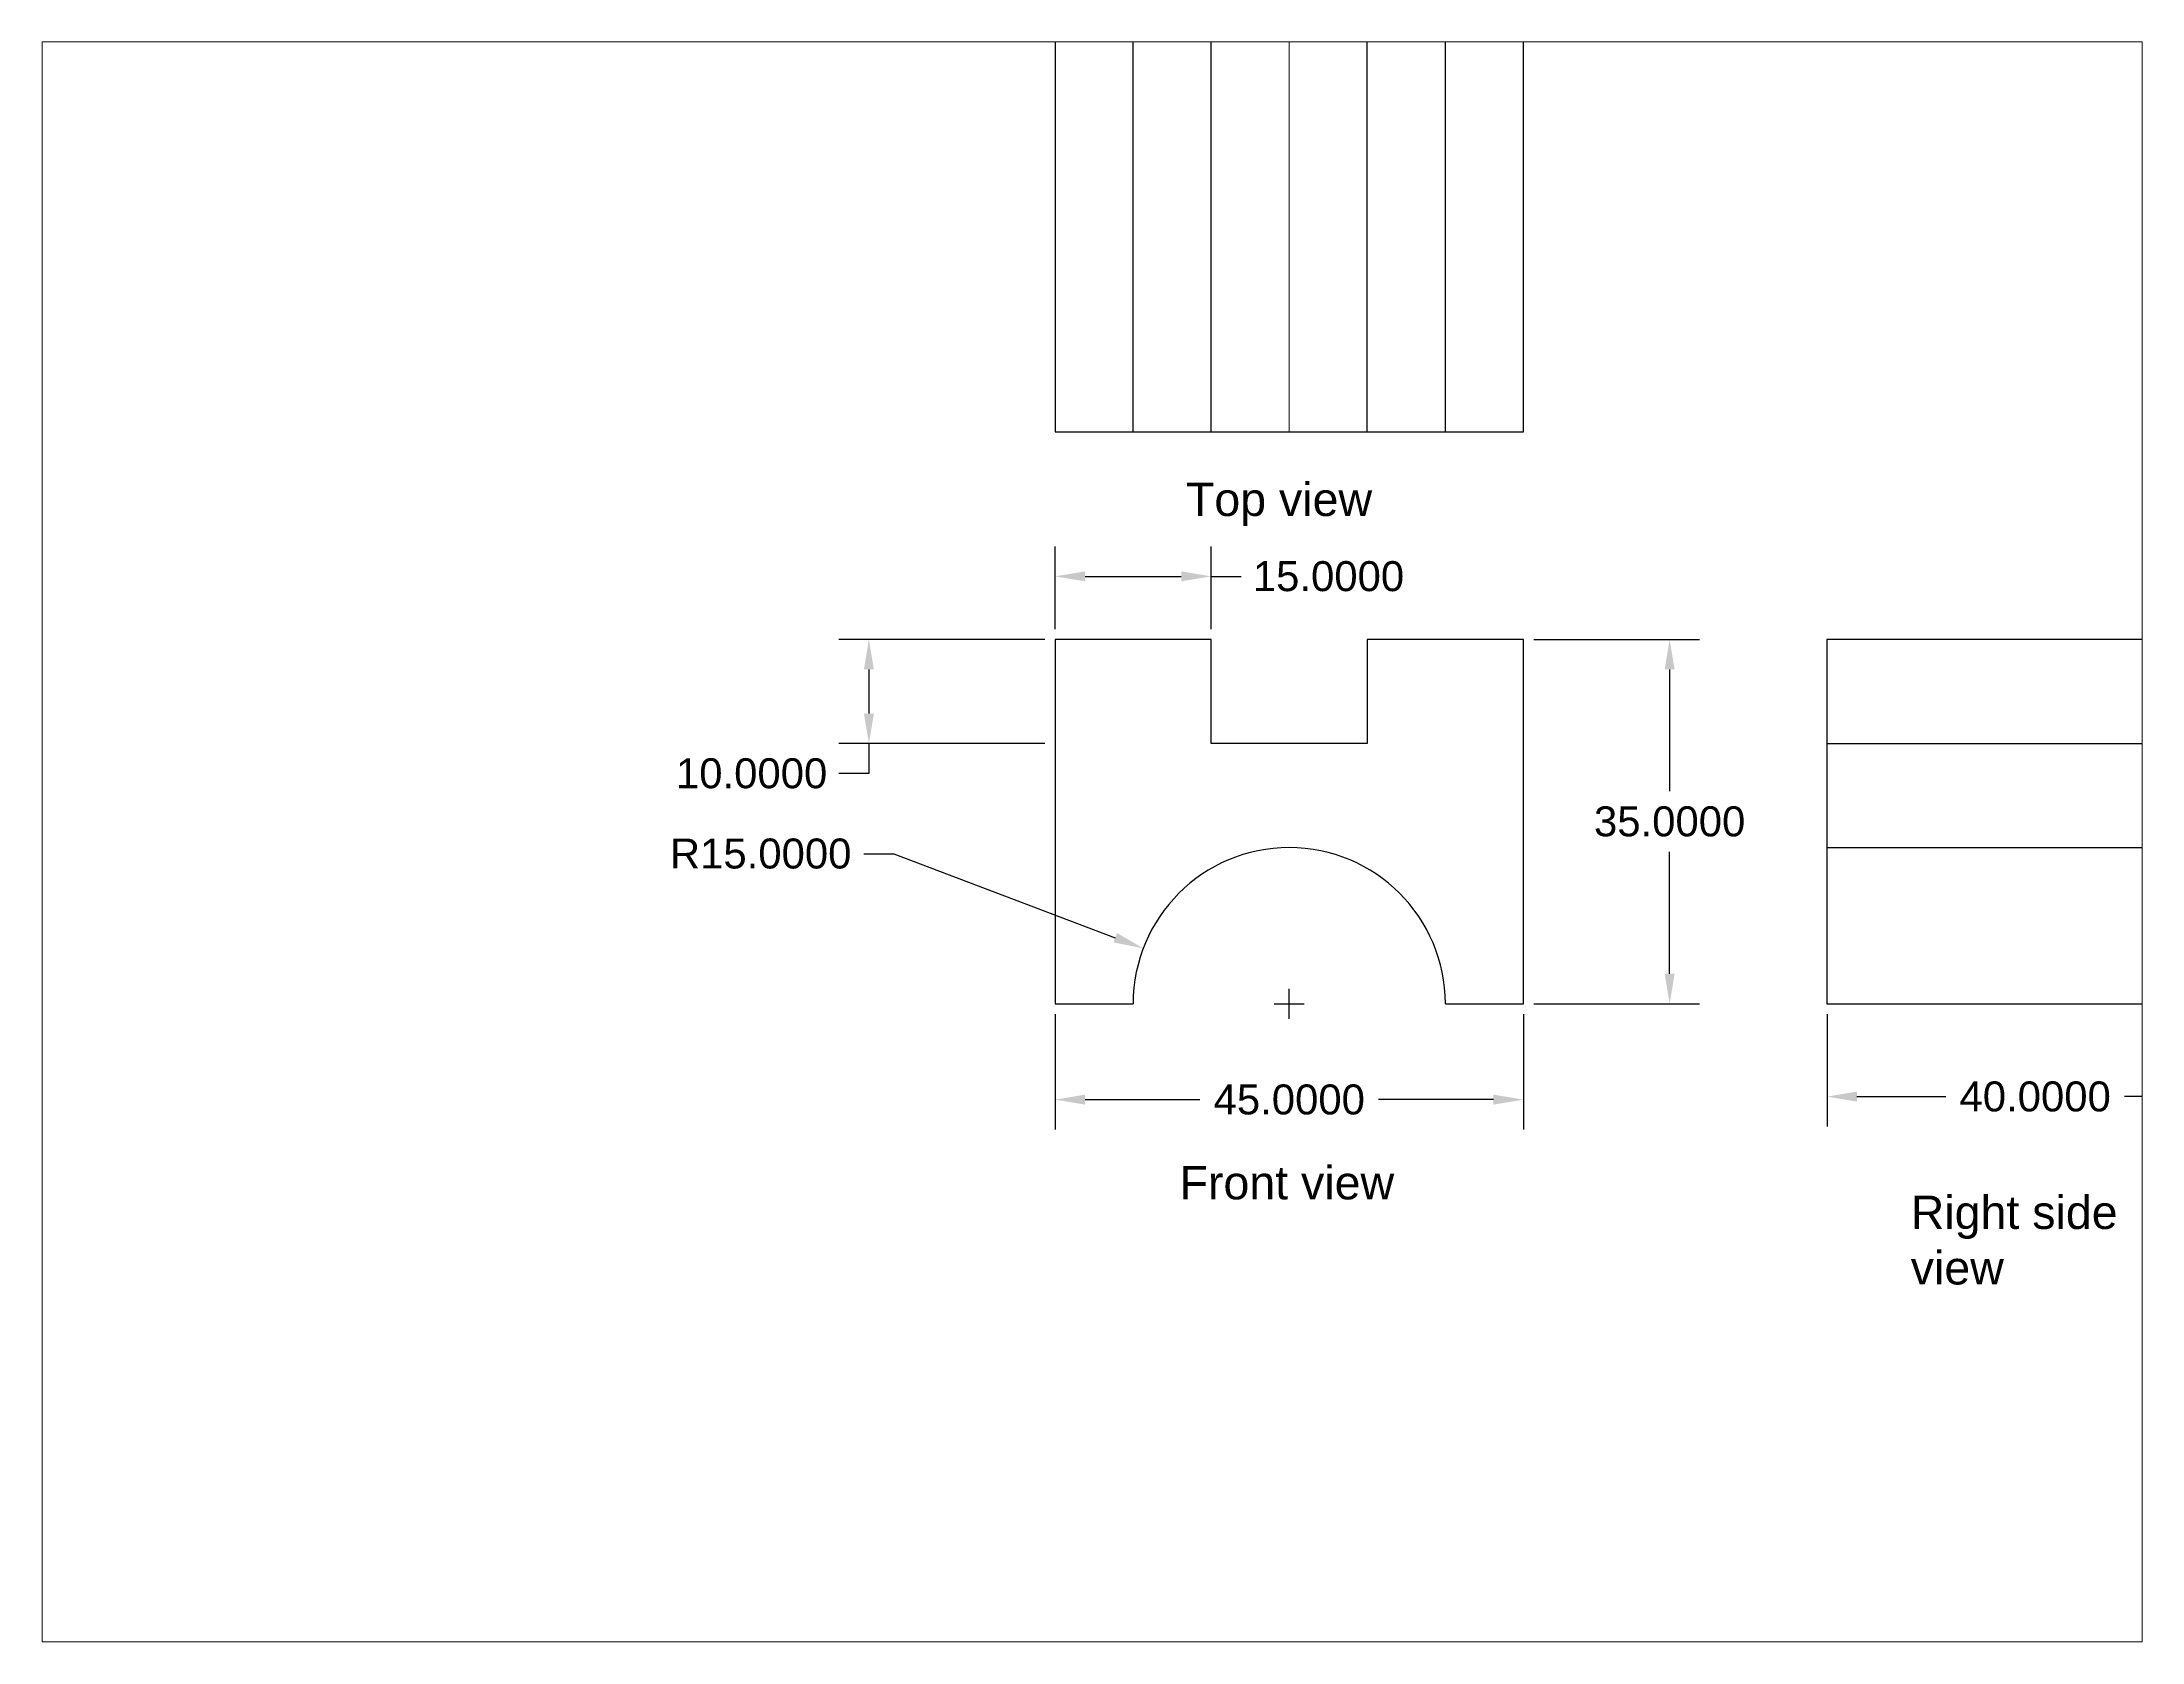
# Paper-space layout 'Layout1' of a CAD drawing. Header units: millimetres. Extents: x 1.05 to 9.45, y 0.8 to 7.2.
# The model-space entities are those that its viewports show. They can reach past a viewport. Long polylines and large blocks are cut down to what shows.
import ezdxf

# ---------------------------------------------------------------- set-up
doc = ezdxf.new("R2010")
doc.units = ezdxf.units.MM
doc.header["$MEASUREMENT"] = 0
doc.linetypes.add('CENTER', pattern=[2, 1.25, -0.25, 0.25, -0.25])
doc.linetypes.add('HIDDEN', pattern=[0.375, 0.25, -0.125])
doc.styles.add('Annotative', font='arial.ttf')
doc.styles.get("Standard").update_dxf_attribs({"font": 'arial.ttf'})
doc.dimstyles.new('Annotative', dxfattribs={"dimscale": 0, "dimtxt": 0.18, "dimasz": 0.18, "dimexe": 0.18, "dimexo": 0.0625, "dimgap": 0.09, "dimtad": 0, "dimtih": 1, "dimtoh": 1, "dimdec": 4, "dimzin": 0, "dimdsep": 46, "dimtxsty": 'Standard', "dimcen": 0.09, "dimadec": 0, "dimazin": 0, "dimtfac": 1, "dimtdec": 4, "dimtofl": 0, "dimtmove": 0, "dimatfit": 3, "dimfxl": 1, "dimtolj": 1, "dimtzin": 0, "dimarcsym": 0})

# ---------------------------------------------------------------- blocks, each defined once
blk = doc.blocks.new('*D5')
at = {"color": 0, "lineweight": -2}
for p, q in [((-191.88, 59.37), (-191.88, 67.31)), ((-176.88, 59.37), (-176.88, 67.31)), ((-189, 64.43), (-179.76, 64.43)), ((-176.88, 64.43), (-174, 64.43))]:
    blk.add_line(p, q, dxfattribs=at)
at = {"color": 0}
for points in [[(-189, 64.91), (-189, 63.95), (-191.88, 64.43)], [(-179.76, 64.91), (-179.76, 63.95), (-176.88, 64.43)]]:
    blk.add_solid(points, dxfattribs=at)
at = {"layer": 'Defpoints', "color": 0}
for p in [(-176.88, 64.43), (-191.88, 58.37), (-176.88, 58.37)]:
    blk.add_point(p, dxfattribs=at)
at = {"color": 0, "insert": (-165.61, 64.43), "char_height": 2.88, "attachment_point": 5}
blk.add_mtext('\\A1;15.0000', dxfattribs=at)
blk = doc.blocks.new('*D10')
at = {"color": 0, "lineweight": -2}
for p, q in [((-192.88, 58.37), (-212.65, 58.37)), ((-209.77, 55.49), (-209.77, 51.25)), ((-192.88, 48.37), (-212.65, 48.37)), ((-209.77, 48.37), (-209.77, 45.49)), ((-209.77, 45.49), (-212.65, 45.49))]:
    blk.add_line(p, q, dxfattribs=at)
at = {"color": 0}
for points in [[(-210.25, 55.49), (-209.29, 55.49), (-209.77, 58.37)], [(-210.25, 51.25), (-209.29, 51.25), (-209.77, 48.37)]]:
    blk.add_solid(points, dxfattribs=at)
at = {"layer": 'Defpoints', "color": 0}
for p in [(-191.88, 58.37), (-209.77, 48.37), (-191.88, 48.37)]:
    blk.add_point(p, dxfattribs=at)
at = {"color": 0, "insert": (-221.04, 45.49), "char_height": 2.88, "attachment_point": 5}
blk.add_mtext('\\A1;10.0000', dxfattribs=at)
blk = doc.blocks.new('*D14')
at = {"color": 0, "lineweight": -2}
for p, q in [((-145.88, 58.37), (-129.95, 58.37)), ((-132.83, 55.49), (-132.83, 43.78)), ((-132.83, 26.25), (-132.83, 37.96)), ((-145.88, 23.37), (-129.95, 23.37))]:
    blk.add_line(p, q, dxfattribs=at)
at = {"color": 0}
for points in [[(-133.31, 55.49), (-132.35, 55.49), (-132.83, 58.37)], [(-133.31, 26.25), (-132.35, 26.25), (-132.83, 23.37)]]:
    blk.add_solid(points, dxfattribs=at)
at = {"layer": 'Defpoints', "color": 0}
for p in [(-146.88, 58.37), (-146.88, 23.37), (-132.83, 23.37)]:
    blk.add_point(p, dxfattribs=at)
at = {"color": 0, "insert": (-132.83, 40.87), "char_height": 2.88, "attachment_point": 5}
blk.add_mtext('\\A1;35.0000', dxfattribs=at)
blk = doc.blocks.new('*D15')
at = {"color": 0, "lineweight": -2}
for p, q in [((-210.26, 37.78), (-207.38, 37.78)), ((-207.38, 37.78), (-186.1, 29.71)), ((-169.38, 21.93), (-169.38, 24.81)), ((-170.82, 23.37), (-167.94, 23.37))]:
    blk.add_line(p, q, dxfattribs=at)
at = {"color": 0}
blk.add_solid([(-185.93, 30.16), (-186.27, 29.26), (-183.41, 28.69)], dxfattribs=at)
at = {"layer": 'Defpoints', "color": 0}
for p in [(-183.41, 28.69), (-169.38, 23.37)]:
    blk.add_point(p, dxfattribs=at)
at = {"color": 0, "insert": (-220.17, 37.78), "char_height": 2.88, "attachment_point": 5}
blk.add_mtext('\\A1;R15.0000', dxfattribs=at)
blk = doc.blocks.new('*D16')
at = {"color": 0, "lineweight": -2}
for p, q in [((-117.71, 22.37), (-117.71, 11.56)), ((-77.71, 22.37), (-77.71, 11.56)), ((-114.83, 14.44), (-106.3, 14.44)), ((-80.59, 14.44), (-89.12, 14.44))]:
    blk.add_line(p, q, dxfattribs=at)
at = {"color": 0}
for points in [[(-114.83, 14.92), (-114.83, 13.96), (-117.71, 14.44)], [(-80.59, 14.92), (-80.59, 13.96), (-77.71, 14.44)]]:
    blk.add_solid(points, dxfattribs=at)
at = {"layer": 'Defpoints', "color": 0}
for p in [(-117.71, 23.37), (-77.71, 23.37), (-77.71, 14.44)]:
    blk.add_point(p, dxfattribs=at)
at = {"color": 0, "insert": (-97.71, 14.44), "char_height": 2.88, "attachment_point": 5}
blk.add_mtext('\\A1;40.0000', dxfattribs=at)
blk = doc.blocks.new('*D17')
at = {"color": 0, "lineweight": -2}
for p, q in [((-191.88, 22.37), (-191.88, 11.27)), ((-146.88, 22.37), (-146.88, 11.27)), ((-189, 14.15), (-177.97, 14.15)), ((-149.76, 14.15), (-160.79, 14.15))]:
    blk.add_line(p, q, dxfattribs=at)
at = {"color": 0}
for points in [[(-189, 14.63), (-189, 13.67), (-191.88, 14.15)], [(-149.76, 14.63), (-149.76, 13.67), (-146.88, 14.15)]]:
    blk.add_solid(points, dxfattribs=at)
at = {"layer": 'Defpoints', "color": 0}
for p in [(-191.88, 23.37), (-146.88, 23.37), (-146.88, 14.15)]:
    blk.add_point(p, dxfattribs=at)
at = {"color": 0, "insert": (-169.38, 14.15), "char_height": 2.88, "attachment_point": 5}
blk.add_mtext('\\A1;45.0000', dxfattribs=at)

msp = doc.modelspace()

# ---------------------------------------------------------------- linework, layer by layer
for p, q in [((-191.88202, 118.32649), (-191.88202, 78.32649)), ((-176.88202, 78.32649), (-176.88202, 118.32649)), ((-161.88202, 78.32649), (-161.88202, 118.32649)), ((-146.88202, 78.32649), (-146.88202, 118.32649)), ((-191.88202, 78.32649), (-146.88202, 78.32649)), ((-176.88202, 58.36912), (-191.88202, 58.36912)), ((-191.88202, 58.36912), (-191.88202, 23.36912)), ((-176.88202, 48.36912), (-176.88202, 58.36912)), ((-146.88202, 58.36912), (-161.88202, 58.36912)), ((-161.88202, 58.36912), (-161.88202, 48.36912)), ((-146.88202, 23.36912), (-146.88202, 58.36912)), ((-77.71331, 58.36912), (-117.71331, 58.36912)), ((-117.71331, 58.36912), (-117.71331, 23.36912)), ((-161.88202, 48.36912), (-176.88202, 48.36912)), ((-191.88202, 23.36912), (-184.38202, 23.36912)), ((-154.38202, 23.36912), (-146.88202, 23.36912)), ((-117.71331, 23.36912), (-77.71331, 23.36912))]:
    msp.add_line(p, q)
at = {"linetype": 'HIDDEN'}
for p, q in [((-184.38202, 78.32649), (-184.38202, 118.32649)), ((-154.38202, 78.32649), (-154.38202, 118.32649)), ((-117.71331, 48.36912), (-77.71331, 48.36912)), ((-117.71331, 38.36912), (-77.71331, 38.36912))]:
    msp.add_line(p, q, dxfattribs=at)
at = {"linetype": 'CENTER', "lineweight": 5}
msp.add_line((-169.38202, 78.32649), (-169.38202, 118.32649), dxfattribs=at)
msp.add_arc((-169.38202, 23.36912), 15, 0, 180)

# ---------------------------------------------------------------- texts
at = {"char_height": 3.2, "attachment_point": 1, "style": 'Annotative'}
for s, width, insert in [('Top view', 31.6554558, (-179.30662, 73.43253)), ('Front view', 27.5182613, (-179.92123, 7.76822)), ('Right side view', 26.2150017, (-109.66416, 4.92473))]:
    msp.add_mtext_dynamic_manual_height_columns(s, width=width, gutter_width=16, heights=[0], dxfattribs=dict(at, insert=insert))

# ---------------------------------------------------------------- dimensions: what is measured, and where the dimension line sits
for base, p1, p2, picture, middle in [((-176.88202, 64.43293), (-191.88202, 58.36912), (-176.88202, 58.36912), '*D5', (-165.60562, 64.43293)), ((-146.88202, 14.15382), (-191.88202, 23.36912), (-146.88202, 23.36912), '*D17', (-169.38202, 14.15382)), ((-77.71331, 14.43547), (-117.71331, 23.36912), (-77.71331, 23.36912), '*D16', (-97.71331, 14.43547))]:
    dim = msp.add_linear_dim(base=base, p1=p1, p2=p2, dimstyle='Annotative')
    dim.commit()
    dim.dimension.update_dxf_attribs({"geometry": picture, "text_midpoint": middle})
for base, p1, p2, picture, middle in [((-209.76748, 48.36912), (-191.88202, 58.36912), (-191.88202, 48.36912), '*D10', (-221.04388, 45.48912)), ((-132.82795, 23.36912), (-146.88202, 58.36912), (-146.88202, 23.36912), '*D14', (-132.82795, 40.86912))]:
    dim = msp.add_linear_dim(base=base, p1=p1, p2=p2, angle=90, dimstyle='Annotative')
    dim.commit()
    dim.dimension.update_dxf_attribs({"geometry": picture, "text_midpoint": middle})
dim = msp.add_radius_dim(center=(-169.38202, 23.36912), mpoint=(-183.40662, 28.6899), dimstyle='Annotative')
dim.commit()
dim.dimension.update_dxf_attribs({"geometry": '*D15', "text_midpoint": (-220.16652, 37.7838), "dimtype": 164})

psp = doc.layouts.get("Layout1")

# ---------------------------------------------------------------- viewports
at = {"layer": '0'}
psp.add_viewport(center=(5.25, 4), size=(8.4, 6.4), view_center_point=(-188.33338, 38.90577), view_height=153.736431, dxfattribs=at)

doc.saveas('drawing.dxf')
